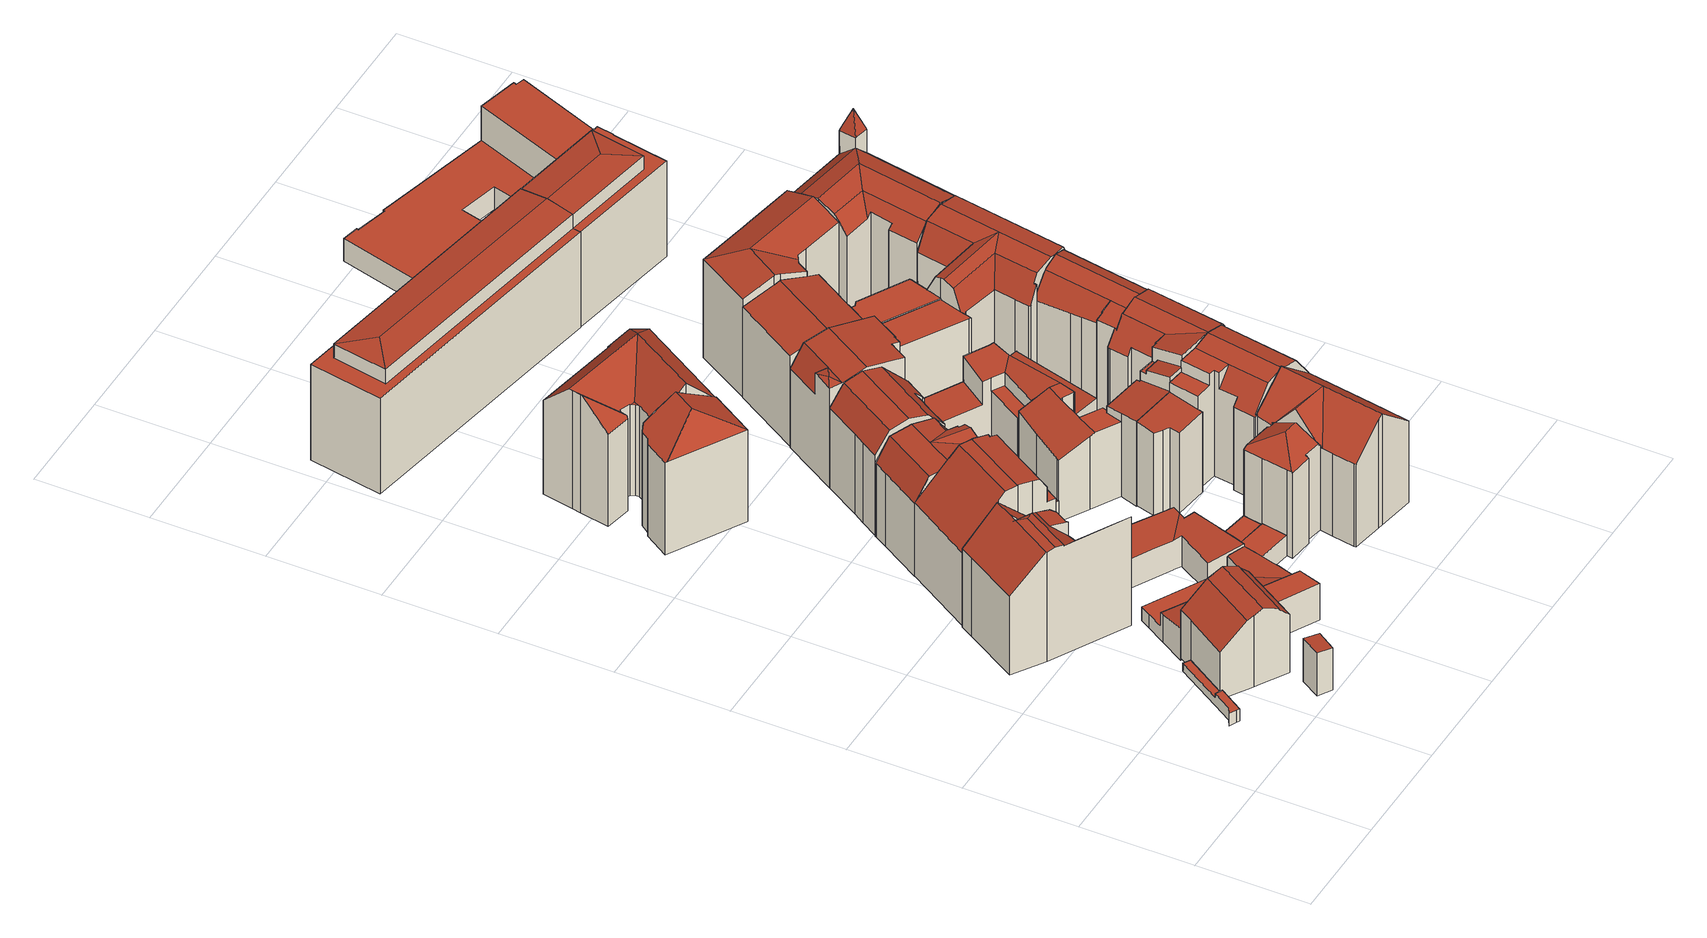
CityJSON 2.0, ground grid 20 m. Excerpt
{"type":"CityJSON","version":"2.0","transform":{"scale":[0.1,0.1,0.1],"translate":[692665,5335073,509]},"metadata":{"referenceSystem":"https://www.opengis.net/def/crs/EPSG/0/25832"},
"CityObjects":{
"building1":{"type":"Building","attributes":{"Gemeindeschluessel":"09162000","HoeheDach":"512.590","HoeheGrund":"510.240","Methode":"2000","NiedrigsteTraufeDesGebaeudes":"511.790","Geometrietyp2DReferenz":"3000","function":"31001_2000","roofType":"1000","measuredHeight":2.35},"geometry":[{"type":"MultiSurface","lod":"2","boundaries":[[[0,1,2,3]],[[4,5,6,7]],[[8,9,10,11]],[[12,13,5,4]],[[11,10,14,15]],[[3,14,10,9,0]],[[15,16,12,4,7,17,18,8,11]],[[5,13,2,1,19,6]],[[19,1,0,9,8,18,17]],[[12,16,15,14,3,2,13]],[[7,6,19,17]]],"semantics":{"surfaces":[{"type":"WallSurface"},{"type":"RoofSurface"},{"type":"GroundSurface"}],"values":[0,0,0,0,0,1,2,1,0,0,0]}}]},
"building2":{"type":"Building","attributes":{"Gemeindeschluessel":"09162000","HoeheDach":"519.020","HoeheGrund":"510.390","Methode":"1000","NiedrigsteTraufeDesGebaeudes":"518.686","Geometrietyp2DReferenz":"3000","function":"31001_2000","roofType":"1000","measuredHeight":8.63},"geometry":[{"type":"MultiSurface","lod":"2","boundaries":[[[20,21,22,23]],[[23,24,25,20]],[[20,25,26,21]],[[24,27,26,25]],[[22,27,24,23]],[[21,26,27,22]]],"semantics":{"surfaces":[{"type":"GroundSurface"},{"type":"WallSurface"},{"type":"RoofSurface"}],"values":[0,1,1,2,1,1]}}]},
"building3":{"type":"Building","attributes":{"Gemeindeschluessel":"09162000","HoeheDach":"525.130","HoeheGrund":"510.350","Methode":"2000","NiedrigsteTraufeDesGebaeudes":"519.694","Geometrietyp2DReferenz":"3000","function":"31001_9998","roofType":"3100","measuredHeight":14.78,"storeysAboveGround":3},"geometry":[{"type":"MultiSurface","lod":"2","boundaries":[[[28,29,30,31]],[[32,33,34,35]],[[36,37,38,39,40,41]],[[42,43,44,45]],[[39,46,30,29,40]],[[46,47,48,49,31,30]],[[38,45,44,47,46,39]],[[35,50,51,52,37,36,41,28,31,49,48,53,54,32]],[[52,51,50,55,56,42,45,38,37]],[[35,34,55,50]],[[57,43,42,56]],[[55,34,33,57,56]],[[41,40,29,28]],[[44,43,57,33,32,54,53,48,47]]],"semantics":{"surfaces":[{"type":"WallSurface"},{"type":"RoofSurface"},{"type":"GroundSurface"}],"values":[0,0,0,1,1,0,1,2,0,0,0,1,0,0]}}]},
"building4":{"type":"Building","attributes":{"Gemeindeschluessel":"09162000","HoeheDach":"531.670","HoeheGrund":"509.717","Methode":"2000","NiedrigsteTraufeDesGebaeudes":"525.094","Geometrietyp2DReferenz":"3000","function":"31001_1000","roofType":"3100","measuredHeight":21.95,"storeysAboveGround":4},"geometry":[{"type":"MultiSurface","lod":"2","boundaries":[[[58,59,60,61]],[[62,63,64,65,66,67,68]],[[69,70,71,59,58]],[[72,64,63]],[[73,74,60,59,71,75,76]],[[77,78,74,73,79,80]],[[81,82,83,63,62]],[[84,85,86,87]],[[88,64,72]],[[88,75,89]],[[90,68,67,91]],[[92,93,94,95]],[[96,97,98,99,80,79,76,75]],[[100,77,80,99,101]],[[94,93,101,99,98]],[[91,67,66,102]],[[79,73,76]],[[88,89,70,86,85,103,65,64]],[[61,60,74,78]],[[90,91,102,104,84,87,69,58,61,78,77,100,92,95,105]],[[83,96,63]],[[96,75,88,72,63]],[[100,101,93,92]],[[95,94,98,97,82,81,105]],[[89,75,71,70]],[[87,86,70,69]],[[96,83,82,97]],[[90,105,81,62,68]],[[104,102,66,65,103]],[[104,103,85,84]]],"semantics":{"surfaces":[{"type":"WallSurface"},{"type":"RoofSurface"},{"type":"GroundSurface"}],"values":[0,1,0,0,1,0,1,0,0,0,0,0,1,0,1,0,0,1,0,2,1,1,0,0,0,0,1,0,0,0]}}]},
"building5":{"type":"Building","attributes":{"Gemeindeschluessel":"09162000","HoeheDach":"516.197","HoeheGrund":"509.820","Methode":"2000","NiedrigsteTraufeDesGebaeudes":"512.465","Geometrietyp2DReferenz":"3000","function":"31001_2000","roofType":"1000","measuredHeight":6.38},"geometry":[{"type":"MultiSurface","lod":"2","boundaries":[[[106,107,108,109]],[[110,111,112,113,114,115,116]],[[117,118,119,120,121,122]],[[123,124,125,126,127,128,129,130,131,106,109,132,116,115,114,133,134,135,136,137]],[[130,129,138,139,140,131]],[[109,108,141,132]],[[122,121,120,142,143,144,113,112]],[[143,142,135,134,133,144]],[[112,111,117,122]],[[145,146,147,148,149,150,151,119,118,117]],[[108,107,140,139,138,145,117,111,110,141]],[[124,149,148,125]],[[124,123,137,151,150,149]],[[120,119,151,137,136,135,142]],[[127,126,125,148,147,146]],[[114,113,144,133]],[[129,128,127,146,145,138]],[[131,140,107,106]],[[132,141,110,116]]],"semantics":{"surfaces":[{"type":"WallSurface"},{"type":"GroundSurface"},{"type":"RoofSurface"}],"values":[0,0,0,1,0,0,2,0,0,2,2,0,0,0,0,0,0,0,0]}}]},
"building6":{"type":"Building","attributes":{"Gemeindeschluessel":"09162000","HoeheDach":"517.840","HoeheGrund":"510.600","Methode":"2000","NiedrigsteTraufeDesGebaeudes":"517.840","Geometrietyp2DReferenz":"3000","function":"31001_9998","roofType":"1000","measuredHeight":7.24,"storeysAboveGround":2},"geometry":[{"type":"MultiSurface","lod":"2","boundaries":[[[152,153,154,155]],[[155,156,157,158,159,152]],[[155,154,160,156]],[[158,161,162,159]],[[156,160,163,157]],[[159,162,153,152]],[[153,162,161,163,160,154]],[[157,163,161,158]]],"semantics":{"surfaces":[{"type":"WallSurface"},{"type":"GroundSurface"},{"type":"RoofSurface"}],"values":[0,1,0,0,0,0,2,0]}}]},
"building7":{"type":"Building","attributes":{"Gemeindeschluessel":"09162000","HoeheDach":"533.090","HoeheGrund":"510.008","Methode":"2000","NiedrigsteTraufeDesGebaeudes":"524.484","Geometrietyp2DReferenz":"3000","function":"31001_1000","roofType":"2100","measuredHeight":23.08,"storeysAboveGround":5},"geometry":[{"type":"MultiSurface","lod":"2","boundaries":[[[164,165,166,167]],[[168,169,170,171]],[[172,173,174,175,176,177]],[[178,179,180,181]],[[182,183,184,185,180,179,177,176,186]],[[187,188,189,190]],[[191,192,193,182,186,194]],[[187,190,191,194,175,174]],[[186,176,175,194]],[[192,191,190,189]],[[195,167,166,171,170,184,183]],[[195,183,182,193]],[[164,181,180,185,169,168,165]],[[188,187,174,173]],[[195,193,192,189,188,173,172,178,181,164,167]],[[172,177,179,178]],[[170,169,185,184]],[[166,165,168,171]]],"semantics":{"surfaces":[{"type":"WallSurface"},{"type":"RoofSurface"},{"type":"GroundSurface"}],"values":[0,0,0,0,1,0,0,1,1,0,0,0,0,0,2,0,1,1]}}]},
"building8":{"type":"Building","attributes":{"Gemeindeschluessel":"09162000","HoeheDach":"532.780","HoeheGrund":"510.115","Methode":"2000","NiedrigsteTraufeDesGebaeudes":"528.339","Geometrietyp2DReferenz":"3000","function":"31001_1000","roofType":"3200","measuredHeight":22.66,"storeysAboveGround":5},"geometry":[{"type":"MultiSurface","lod":"2","boundaries":[[[196,197,198,199]],[[200,201,202,203]],[[204,205,206,207]],[[203,202,208,209]],[[210,211,212,208,202,201,198,197,213]],[[210,213,214,215,216]],[[204,209,208,212,205]],[[215,214,196,199,200,203,209,204,207,217]],[[216,215,217,218,219]],[[214,213,197,196]],[[219,218,206,205,212,211]],[[199,198,201,200]],[[207,206,218,217]],[[216,219,211,210]]],"semantics":{"surfaces":[{"type":"WallSurface"},{"type":"RoofSurface"},{"type":"GroundSurface"}],"values":[0,0,0,0,1,0,0,2,0,0,1,0,0,1]}}]},
"building9":{"type":"Building","attributes":{"Gemeindeschluessel":"09162000","HoeheDach":"516.175","HoeheGrund":"509.710","Methode":"2000","NiedrigsteTraufeDesGebaeudes":"515.496","Geometrietyp2DReferenz":"3000","function":"31001_2000","roofType":"9999","measuredHeight":6.46},"geometry":[{"type":"MultiSurface","lod":"2","boundaries":[[[220,221,222,223]],[[224,220,223,225,226,227,228,229,230,231,232,233,234,235,236,237,238,239,240,241]],[[226,225,242,243,244,227]],[[245,246,238,237,236,247]],[[223,222,242,225]],[[233,232,231,230,248,249,250,251,252,234]],[[240,253,254,241]],[[243,242,222,221,255,254,253,256,249,248,257,258,244]],[[220,224,241,254,255,221]],[[251,250,249,256,246,245,247,259,252]],[[252,259,247,236,235,234]],[[244,258,257,248,230,229,228,227]],[[240,239,238,246,256,253]]],"semantics":{"surfaces":[{"type":"WallSurface"},{"type":"GroundSurface"},{"type":"RoofSurface"}],"values":[0,1,0,0,0,0,0,2,0,2,0,0,0]}}]},
"building10":{"type":"Building","attributes":{"Gemeindeschluessel":"09162000","HoeheDach":"529.323","HoeheGrund":"509.950","Methode":"2000","NiedrigsteTraufeDesGebaeudes":"524.347","Geometrietyp2DReferenz":"3000","function":"31001_9998","roofType":"3100","measuredHeight":19.37,"storeysAboveGround":4},"geometry":[{"type":"MultiSurface","lod":"2","boundaries":[[[260,261,262,263,264,265,266]],[[267,268,269,270]],[[263,271,272,273,274,275,276,264]],[[275,277,278,269,268,279,276]],[[280,281,278,277,282]],[[283,284,272,271,285]],[[286,287,288,265,264,276]],[[289,290,291,292]],[[280,282,293,294]],[[292,291,295,296]],[[267,270,281,280,294,297,284,283,289,292,296,260,266,298,299]],[[298,288,287,299]],[[276,279,286]],[[262,261,295,291,290,300]],[[297,294,293,301,302,303]],[[289,283,285,300,290]],[[296,295,261,260]],[[266,265,288,298]],[[275,274,301,293,282,277]],[[302,301,274]],[[303,302,274,273]],[[284,297,303,273,272]],[[263,262,300,285,271]],[[267,299,287,286,279,268]],[[270,269,278,281]]],"semantics":{"surfaces":[{"type":"WallSurface"},{"type":"RoofSurface"},{"type":"GroundSurface"}],"values":[0,0,1,1,0,0,1,0,0,0,2,0,0,1,0,0,0,0,1,0,1,0,1,0,0]}}]},
"building11":{"type":"Building","attributes":{"Gemeindeschluessel":"09162000","HoeheDach":"514.475","HoeheGrund":"510.450","Methode":"1000","NiedrigsteTraufeDesGebaeudes":"514.475","Geometrietyp2DReferenz":"3000","function":"31001_2000","roofType":"1000","measuredHeight":4.03},"geometry":[{"type":"MultiSurface","lod":"2","boundaries":[[[304,305,306,307,308,309,310]],[[311,305,304,312]],[[309,308,307,313,314,315]],[[316,310,309,315]],[[312,316,315,314,313,317,311]],[[317,306,305,311]],[[312,304,310,316]],[[313,307,306,317]]],"semantics":{"surfaces":[{"type":"RoofSurface"},{"type":"WallSurface"},{"type":"GroundSurface"}],"values":[0,1,1,1,2,1,1,1]}}]},
"building12":{"type":"Building","attributes":{"Gemeindeschluessel":"09162000","HoeheDach":"514.319","HoeheGrund":"510.380","Methode":"1000","NiedrigsteTraufeDesGebaeudes":"514.319","Geometrietyp2DReferenz":"3000","function":"31001_2000","roofType":"1000","measuredHeight":3.94},"geometry":[{"type":"MultiSurface","lod":"2","boundaries":[[[318,311,319,317,320,321]],[[319,311,322,323,324,317]],[[311,318,321,325,326,322]],[[320,327,325,321]],[[323,322,326,325,327,324]],[[317,324,327,320]]],"semantics":{"surfaces":[{"type":"GroundSurface"},{"type":"WallSurface"},{"type":"RoofSurface"}],"values":[0,1,1,1,2,1]}}]},
"building13":{"type":"Building","attributes":{"Gemeindeschluessel":"09162000","HoeheDach":"514.268","HoeheGrund":"510.279","Methode":"2000","NiedrigsteTraufeDesGebaeudes":"513.588","Geometrietyp2DReferenz":"3000","function":"31001_2000","roofType":"1000","measuredHeight":3.99},"geometry":[{"type":"MultiSurface","lod":"2","boundaries":[[[328,329,330,331,332,333,334,335,336]],[[331,337,338,332]],[[333,339,340,334]],[[341,342,343,344,340,339,338,337,345]],[[336,343,342,328]],[[330,345,337,331]],[[341,329,328,342]],[[335,344,343,336]],[[345,330,329,341]],[[334,340,344,335]],[[332,338,339,333]]],"semantics":{"surfaces":[{"type":"GroundSurface"},{"type":"WallSurface"},{"type":"RoofSurface"}],"values":[0,1,1,2,1,1,1,1,1,1,1]}}]},
"building14":{"type":"Building","attributes":{"Gemeindeschluessel":"09162000","HoeheDach":"533.580","HoeheGrund":"510.115","Methode":"2000","NiedrigsteTraufeDesGebaeudes":"528.060","Geometrietyp2DReferenz":"3000","function":"31001_1000","roofType":"3100","measuredHeight":23.46,"storeysAboveGround":5},"geometry":[{"type":"MultiSurface","lod":"2","boundaries":[[[346,347,348,349,350]],[[351,352,353,354,355,356]],[[357,358,359,360]],[[209,361,362,363]],[[364,365,349,348]],[[366,367,368,369,370]],[[371,372,373,374,356,355]],[[207,375,376,204]],[[376,375,377,351,359,358,362,361]],[[378,379,380,351,377]],[[381,382,383,365,364]],[[384,385,368,367]],[[386,387,388,380,379]],[[381,364,348,347]],[[207,204,209,363,389,384,367,366,382,381,347,346,372,371,390,391,392,387,386,217]],[[346,350,373,372]],[[369,368,385,360,359,351,356,374]],[[365,383,370,369,374,373,350,349]],[[391,353,352,392]],[[390,354,353,391]],[[371,355,354,390]],[[380,388,352,351]],[[366,370,383,382]],[[384,389,357,360,385]],[[204,376,361,209]],[[386,379,378,217]],[[387,392,352,388]],[[389,363,362,358,357]],[[207,217,378,377,375]]],"semantics":{"surfaces":[{"type":"WallSurface"},{"type":"RoofSurface"},{"type":"GroundSurface"}],"values":[0,1,1,0,1,0,0,0,1,1,0,0,0,0,2,0,1,1,0,0,0,1,0,0,0,0,0,0,0]}}]},
"building15":{"type":"Building","attributes":{"Gemeindeschluessel":"09162000","HoeheDach":"530.560","HoeheGrund":"510.057","Methode":"2000","NiedrigsteTraufeDesGebaeudes":"524.779","Geometrietyp2DReferenz":"3000","function":"31001_2000","roofType":"3100","measuredHeight":20.5,"storeysAboveGround":4},"geometry":[{"type":"MultiSurface","lod":"2","boundaries":[[[393,394,395,396,397,398,399,400,401,402,403,404,405,406,407]],[[405,408,409,406]],[[397,410,411,398]],[[403,412,413,404]],[[404,413,408,405]],[[414,415,416,417,418,419]],[[420,421,422,423]],[[393,407,424,420,423,414,419]],[[406,409,424,407]],[[401,425,426,402]],[[423,422,415,414]],[[424,409,408,413,412,426,425,427,428,411,410,421,420]],[[399,428,427,400]],[[397,396,416,415,422,421,410]],[[393,419,418,394]],[[402,426,412,403]],[[398,411,428,399]],[[394,418,417,395]],[[400,427,425,401]],[[395,417,416,396]]],"semantics":{"surfaces":[{"type":"GroundSurface"},{"type":"WallSurface"},{"type":"RoofSurface"}],"values":[0,1,1,1,1,2,2,1,1,1,2,2,1,1,1,1,1,1,1,1]}}]},
"building16":{"type":"Building","attributes":{"Gemeindeschluessel":"09162000","HoeheDach":"525.000","HoeheGrund":"510.204","Methode":"2000","NiedrigsteTraufeDesGebaeudes":"514.070","Geometrietyp2DReferenz":"3000","function":"31001_9998","roofType":"2100","measuredHeight":14.8,"storeysAboveGround":4},"geometry":[{"type":"MultiSurface","lod":"2","boundaries":[[[429,430,431,432]],[[433,434,435,436,437,429,432,438,439,440,441,442,443,444]],[[443,445,446,444]],[[447,448,449,450,451,452]],[[450,449,435,434,453,454]],[[430,452,451,455,456,457,458,459,431]],[[439,458,457,440]],[[449,448,436,435]],[[448,447,437,436]],[[432,431,459,438]],[[454,453,460,461,462,463]],[[433,460,453,434]],[[441,464,465,442]],[[461,466,455,462]],[[433,444,446,466,461,460]],[[447,452,430,429,437]],[[463,451,450,454]],[[466,446,445,465,464,456,455]],[[441,440,457,456,464]],[[438,459,458,439]],[[442,465,445,443]],[[462,455,451,463]]],"semantics":{"surfaces":[{"type":"WallSurface"},{"type":"GroundSurface"},{"type":"RoofSurface"}],"values":[0,1,0,2,0,2,0,0,0,0,2,0,0,0,0,0,0,2,0,0,0,0]}}]},
"building17":{"type":"Building","attributes":{"Gemeindeschluessel":"09162000","HoeheDach":"532.602","HoeheGrund":"510.539","Methode":"1000","NiedrigsteTraufeDesGebaeudes":"526.680","Geometrietyp2DReferenz":"3000","function":"31001_9998","roofType":"3100","measuredHeight":22.06,"storeysAboveGround":4},"geometry":[{"type":"MultiSurface","lod":"2","boundaries":[[[467,468,469,470,471,472]],[[473,474,475,476,477]],[[478,479,480,481]],[[482,483,484,485,486,487,488]],[[469,489,490,491,492,470]],[[480,493,477,476,490,494,495,481]],[[490,487,486,496,491]],[[497,498,499,500]],[[501,494,502,503]],[[479,478,504,501,503,497,500,505,468,467,506,507,508,509,510,511,512,483,482,513,474,473,514]],[[486,485,496]],[[478,481,495,504]],[[515,516,496,485,484,517,518,519]],[[520,506,467,472]],[[521,488,487,490,476,475]],[[511,518,517,512]],[[479,514,493,480]],[[508,522,523,509]],[[473,477,493,514]],[[492,471,470]],[[506,520,524,507]],[[503,502,498,497]],[[491,496,516,492]],[[489,469,468,505,525]],[[504,495,494,501]],[[520,472,471,492,516,515,526,524]],[[489,525,499,498,502,494,490]],[[500,499,525,505]],[[513,521,475,474]],[[512,517,484,483]],[[511,510,527,519,518]],[[515,519,527,523,522,526]],[[521,513,482,488]],[[509,523,527,510]],[[526,522,508,507,524]]],"semantics":{"surfaces":[{"type":"WallSurface"},{"type":"RoofSurface"},{"type":"GroundSurface"}],"values":[0,0,0,0,1,1,1,0,0,2,0,0,1,0,1,0,0,0,0,0,0,0,0,0,0,1,1,0,0,0,0,1,0,0,0]}}]},
"building18":{"type":"Building","attributes":{"Gemeindeschluessel":"09162000","HoeheDach":"514.090","HoeheGrund":"510.472","Methode":"2000","NiedrigsteTraufeDesGebaeudes":"514.090","Geometrietyp2DReferenz":"3000","function":"31001_9998","roofType":"1000","measuredHeight":3.62,"storeysAboveGround":1},"geometry":[{"type":"MultiSurface","lod":"2","boundaries":[[[528,529,530,460,453,531]],[[532,453,460,533]],[[534,535,536,532,533,537]],[[533,460,530,537]],[[528,535,534,529]],[[536,531,453,532]],[[537,530,529,534]],[[535,528,531,536]]],"semantics":{"surfaces":[{"type":"RoofSurface"},{"type":"WallSurface"},{"type":"GroundSurface"}],"values":[0,1,2,1,1,1,1,1]}}]},
"building19":{"type":"Building","attributes":{"Gemeindeschluessel":"09162000","HoeheDach":"533.120","HoeheGrund":"510.725","Methode":"2000","NiedrigsteTraufeDesGebaeudes":"529.720","Geometrietyp2DReferenz":"3000","function":"31001_3000","roofType":"3200","measuredHeight":22.39,"storeysAboveGround":5},"geometry":[{"type":"MultiSurface","lod":"2","boundaries":[[[538,539,540,541]],[[542,543,544,545]],[[540,546,541]],[[547,542,545,548,549]],[[547,549,550,551,552,539,538,553,554]],[[548,555,550,549]],[[540,539,552,546]],[[554,553,556,557,551,550,555,544,543]],[[554,543,542,547]],[[557,546,552,551]],[[544,555,548,545]],[[553,538,541,556]],[[556,541,546,557]]],"semantics":{"surfaces":[{"type":"RoofSurface"},{"type":"WallSurface"},{"type":"GroundSurface"}],"values":[0,1,0,2,1,1,0,0,1,1,1,1,1]}}]},
"building20":{"type":"Building","attributes":{"Gemeindeschluessel":"09162000","HoeheDach":"513.473","HoeheGrund":"510.202","Methode":"2000","NiedrigsteTraufeDesGebaeudes":"513.120","Geometrietyp2DReferenz":"3000","function":"31001_2000","roofType":"1000","measuredHeight":3.27},"geometry":[{"type":"MultiSurface","lod":"2","boundaries":[[[558,559,560,561]],[[562,563,564,560,559]],[[558,561,565,566,567]],[[565,564,563,566]],[[566,563,562,567]],[[567,562,559,558]],[[561,560,564,565]]],"semantics":{"surfaces":[{"type":"WallSurface"},{"type":"RoofSurface"},{"type":"GroundSurface"}],"values":[0,1,2,0,0,0,0]}}]},
"building21":{"type":"Building","attributes":{"Gemeindeschluessel":"09162000","HoeheDach":"525.028","HoeheGrund":"510.095","Methode":"2000","NiedrigsteTraufeDesGebaeudes":"519.285","Geometrietyp2DReferenz":"3000","function":"31001_2000","roofType":"1000","measuredHeight":14.93},"geometry":[{"type":"MultiSurface","lod":"2","boundaries":[[[398,568,569,570]],[[571,572,573,574]],[[575,576,572,571]],[[575,571,574,577,401,400,399,398,570,578,579,580,581]],[[582,583,584,573]],[[399,585,568,398]],[[586,587,580,579]],[[400,588,585,399]],[[570,569,589,578]],[[590,582,573,572,576]],[[591,588,400,401]],[[592,586,579,578,589,593]],[[586,592,594,584,583,595,587]],[[594,592,593,596]],[[574,573,584,594,596,597,577]],[[590,598,583,582]],[[577,597,591,401]],[[593,589,569,568,585,588,591,597,596]],[[464,595,583,598]],[[575,581,464,598,590,576]],[[580,587,595,464,581]]],"semantics":{"surfaces":[{"type":"WallSurface"},{"type":"GroundSurface"},{"type":"RoofSurface"}],"values":[0,0,0,1,0,0,0,0,0,2,0,0,2,0,0,0,0,2,2,0,0]}}]},
"building22":{"type":"Building","attributes":{"Gemeindeschluessel":"09162000","HoeheDach":"532.130","HoeheGrund":"510.364","Methode":"2000","NiedrigsteTraufeDesGebaeudes":"526.323","Geometrietyp2DReferenz":"3000","function":"31001_9998","roofType":"3100","measuredHeight":21.77,"storeysAboveGround":4},"geometry":[{"type":"MultiSurface","lod":"2","boundaries":[[[599,600,601,602]],[[602,601,603,604]],[[605,606,607,608]],[[609,610,611,612,613]],[[614,615,616]],[[617,618,606,605]],[[619,620,621,622]],[[623,624,625,626]],[[627,628,620,619]],[[599,629,630,624,623,631,600]],[[632,612,611,633,634]],[[623,626,635,631]],[[600,631,635,636]],[[637,613,612,632]],[[629,638,639,616,615,630]],[[630,615,614,640,625,624]],[[641,642,643,644,645]],[[618,646,603,601,600,636,607,606]],[[647,646,618,617]],[[628,645,644,614,616,639,648,621,620]],[[643,634,633,640,614,644]],[[642,649,637,632,634,643]],[[609,613,637,649]],[[604,603,646,647]],[[641,645,628,627]],[[622,621,648,650]],[[608,607,636,635,626,625,640,633,611,610]],[[650,648,639,638]],[[642,641,627,619,622,650,638,629,599,602,604,647,617,605,608,610,609,649]]],"semantics":{"surfaces":[{"type":"WallSurface"},{"type":"RoofSurface"},{"type":"GroundSurface"}],"values":[0,0,0,0,0,0,0,0,0,0,1,1,0,1,0,1,0,1,0,1,1,0,0,0,0,0,0,0,2]}}]},
"building23":{"type":"Building","attributes":{"Gemeindeschluessel":"09162000","HoeheDach":"530.870","HoeheGrund":"510.063","Methode":"2000","NiedrigsteTraufeDesGebaeudes":"525.812","Geometrietyp2DReferenz":"3000","function":"31001_9998","roofType":"3100","measuredHeight":20.81,"storeysAboveGround":4},"geometry":[{"type":"MultiSurface","lod":"2","boundaries":[[[651,652,653,654]],[[655,656,657,658]],[[659,660,661,662,397,396,663,664,665,666,667,668,669,670]],[[665,671,672,666]],[[661,673,674,662]],[[675,655,676,677]],[[659,670,678,654,653,679]],[[662,680,681,397]],[[665,664,682,652,651,671]],[[675,677,683]],[[663,396,684,683,677,676,658,657]],[[669,685,678,670]],[[674,680,662]],[[664,663,657,656,686,682]],[[658,676,655]],[[666,672,687,667]],[[667,687,688,668]],[[678,685,688,687,672,671,651,654]],[[681,680,674,673,689,679,653,652,682,686,690]],[[660,689,673,661]],[[668,688,685,669]],[[691,675,683,684]],[[690,686,656,655,692]],[[691,692,655,675]],[[396,397,681,690,692,691,684]],[[659,679,689,660]]],"semantics":{"surfaces":[{"type":"WallSurface"},{"type":"RoofSurface"},{"type":"GroundSurface"}],"values":[0,1,2,0,0,1,0,0,0,1,0,0,0,0,0,0,0,1,1,0,0,1,1,1,0,0]}}]},
"building24":{"type":"Building","attributes":{"Gemeindeschluessel":"09162000","HoeheDach":"532.170","HoeheGrund":"510.175","Methode":"2000","NiedrigsteTraufeDesGebaeudes":"526.431","Geometrietyp2DReferenz":"3000","function":"31001_9998","roofType":"3100","measuredHeight":22,"storeysAboveGround":4},"geometry":[{"type":"MultiSurface","lod":"2","boundaries":[[[693,694,695,696,697]],[[698,699,695,694]],[[700,701,702,703,704,705,706]],[[707,708,709,710]],[[711,712,613,713,611]],[[714,715,716,717,718,719]],[[435,720,721,722]],[[723,436,437,724]],[[717,716,725,726]],[[727,607,724,437]],[[708,728,703,729,730,731,732,733,734,709]],[[735,736,722,721]],[[711,611,737,701,700,738,715,714,607,727]],[[693,697,613,712]],[[728,704,703]],[[707,739,705,704,728,708]],[[611,713,696,695,699,740,737]],[[741,733,732,742]],[[743,730,729,702]],[[744,734,733,741]],[[701,737,740,743,702]],[[738,725,716,715]],[[613,697,696,713]],[[742,732,731,745]],[[436,723,720,435]],[[710,709,734,744]],[[700,706,746,726,725,738]],[[698,745,731,730,743,740,699]],[[739,736,735,719,718,746,706,705]],[[702,729,703]],[[711,727,437,436,435,722,736,739,707,710,744,741,742,745,698,694,693,712]],[[726,746,718,717]],[[723,724,607,714,719,735,721,720]]],"semantics":{"surfaces":[{"type":"WallSurface"},{"type":"RoofSurface"},{"type":"GroundSurface"}],"values":[0,0,1,0,0,0,0,0,0,0,1,0,0,0,0,0,1,0,0,0,1,1,1,0,0,0,0,0,0,0,2,1,1]}}]},
"building25":{"type":"Building","attributes":{"Gemeindeschluessel":"09162000","HoeheDach":"520.213","HoeheGrund":"510.355","Methode":"1000","NiedrigsteTraufeDesGebaeudes":"519.512","Geometrietyp2DReferenz":"3000","function":"31001_9998","roofType":"1000","measuredHeight":9.86},"geometry":[{"type":"MultiSurface","lod":"2","boundaries":[[[747,748,749,750]],[[749,751,752,753,754,755,750]],[[748,756,751,749]],[[757,752,751,756]],[[747,750,755,758]],[[759,758,755,754]],[[759,754,753,760]],[[748,747,758,759,760,761,757,756]],[[753,752,757,761,760]]],"semantics":{"surfaces":[{"type":"WallSurface"},{"type":"RoofSurface"},{"type":"GroundSurface"}],"values":[0,1,0,0,0,0,0,2,0]}}]},
"building26":{"type":"Building","attributes":{"Gemeindeschluessel":"09162000","HoeheDach":"530.400","HoeheGrund":"510.260","Methode":"2000","NiedrigsteTraufeDesGebaeudes":"527.610","Geometrietyp2DReferenz":"3000","function":"31001_9998","roofType":"3100","measuredHeight":20.14,"storeysAboveGround":4},"geometry":[{"type":"MultiSurface","lod":"2","boundaries":[[[762,763,764,765,766,767]],[[768,769,770,771,772,773]],[[769,768,774,775,776,777,778,779,766,765,764,780,781,782,783,784,785,786,770]],[[787,788,789,790,791,792,763,762,793]],[[793,762,767,794,795]],[[764,763,792,780]],[[775,774,796,797,788,787,776]],[[786,798,771,770]],[[781,791,790,782]],[[799,800,798,786,785,784]],[[796,773,772,771,798,800,799,801,797]],[[801,789,788,797]],[[777,776,787,793,795,778]],[[778,795,794,779]],[[780,792,791,781]],[[779,794,767,766]],[[789,801,799,784,783,782,790]],[[768,773,796,774]]],"semantics":{"surfaces":[{"type":"WallSurface"},{"type":"GroundSurface"},{"type":"RoofSurface"}],"values":[0,0,1,2,2,0,0,0,0,0,2,0,0,0,0,0,0,0]}}]},
"building27":{"type":"Building","attributes":{"Gemeindeschluessel":"09162000","HoeheDach":"513.664","HoeheGrund":"510.321","Methode":"2000","NiedrigsteTraufeDesGebaeudes":"513.148","Geometrietyp2DReferenz":"3000","function":"31001_2000","roofType":"1000","measuredHeight":3.34},"geometry":[{"type":"MultiSurface","lod":"2","boundaries":[[[802,803,804,805]],[[806,807,803,802]],[[808,809,810,811]],[[811,810,807,806]],[[812,813,814,815]],[[806,802,805,812,815,816,817,818,819,808,811]],[[817,820,821,818]],[[810,809,822,821,820,823,814,813,804,803,807]],[[819,822,809,808]],[[816,823,820,817]],[[805,804,813,812]],[[815,814,823,816]],[[818,821,822,819]]],"semantics":{"surfaces":[{"type":"WallSurface"},{"type":"GroundSurface"},{"type":"RoofSurface"}],"values":[0,0,0,0,0,1,0,2,0,0,0,0,0]}}]},
"building28":{"type":"Building","attributes":{"Gemeindeschluessel":"09162000","HoeheDach":"513.483","HoeheGrund":"510.107","Methode":"1000","NiedrigsteTraufeDesGebaeudes":"513.483","Geometrietyp2DReferenz":"3000","function":"31001_2000","roofType":"1000","measuredHeight":3.38},"geometry":[{"type":"MultiSurface","lod":"2","boundaries":[[[824,825,826,827]],[[828,829,830,831]],[[832,833,834,835]],[[834,833,826,825,830,829]],[[831,830,825,824]],[[828,831,824,827,832,835]],[[827,826,833,832]],[[835,834,829,828]]],"semantics":{"surfaces":[{"type":"WallSurface"},{"type":"RoofSurface"},{"type":"GroundSurface"}],"values":[0,0,0,1,0,2,0,0]}}]},
"building29":{"type":"Building","attributes":{"Gemeindeschluessel":"09162000","HoeheDach":"531.920","HoeheGrund":"510.390","Methode":"2000","NiedrigsteTraufeDesGebaeudes":"529.748","Geometrietyp2DReferenz":"3000","function":"31001_9998","roofType":"3100","measuredHeight":21.53,"storeysAboveGround":5},"geometry":[{"type":"MultiSurface","lod":"2","boundaries":[[[836,837,838,839]],[[840,841,842,843]],[[844,845,846,847,848,849,850,851,852,853]],[[854,855,856,857,858,859]],[[844,853,860,861]],[[856,860,853,852,851,862,863,857]],[[862,851,850,849,864,865,866,867,863]],[[861,860,856,855]],[[868,869,870,871,848,847,846,845,844,861,855,854,859,840,843,836,839,872]],[[869,866,865,870]],[[839,838,873,872]],[[870,865,864,871]],[[868,867,866,869]],[[871,864,849,848]],[[868,872,873,867]],[[858,857,863,842,841]],[[859,858,841,840]],[[863,867,873,838,837,842]],[[843,842,837,836]]],"semantics":{"surfaces":[{"type":"WallSurface"},{"type":"RoofSurface"},{"type":"GroundSurface"}],"values":[0,0,0,0,0,1,1,0,2,0,0,0,0,0,0,1,0,1,0]}}]},
"building30":{"type":"Building","attributes":{"Gemeindeschluessel":"09162000","HoeheDach":"531.665","HoeheGrund":"510.061","Methode":"2000","NiedrigsteTraufeDesGebaeudes":"526.416","Geometrietyp2DReferenz":"3000","function":"31001_9998","roofType":"3100","measuredHeight":21.6,"storeysAboveGround":4},"geometry":[{"type":"MultiSurface","lod":"2","boundaries":[[[874,875,876,877]],[[876,875,878,879,880,881,882]],[[883,884,879,878]],[[885,886,887,888]],[[889,890,891,892]],[[888,887,893,894]],[[895,896,881]],[[897,898,899,900]],[[901,892,891,896,895,902]],[[881,880,903,904,905,902,895]],[[893,887,886,906,884,883]],[[907,908,879,884,906]],[[900,899,890,889]],[[874,877,897,900,889,892,901,909,910,911,908,907,885,888,894]],[[874,894,893,883,878,875]],[[907,906,886,885]],[[882,881,896,891,890,899,898]],[[910,904,903,911]],[[897,877,876,882,898]],[[901,902,905,909]],[[908,911,903,880,879]],[[909,905,904,910]]],"semantics":{"surfaces":[{"type":"WallSurface"},{"type":"RoofSurface"},{"type":"GroundSurface"}],"values":[0,1,1,0,0,0,0,0,0,1,1,0,0,2,0,0,1,0,0,0,0,0]}}]},
"building31":{"type":"Building","attributes":{"Gemeindeschluessel":"09162000","HoeheDach":"531.940","HoeheGrund":"510.143","Methode":"2000","NiedrigsteTraufeDesGebaeudes":"513.210","Geometrietyp2DReferenz":"3000","function":"31001_9998","roofType":"3100","measuredHeight":21.8,"storeysAboveGround":4},"geometry":[{"type":"MultiSurface","lod":"2","boundaries":[[[911,912,913,910]],[[914,915,916,917,918,919]],[[920,921,922,923]],[[924,925,926,927]],[[928,929,930,931]],[[932,933,934,827]],[[923,922,935,936]],[[931,930,937,938]],[[924,939,940,941]],[[941,942,943,944]],[[908,907,906,945,879]],[[946,814,813,667]],[[947,948,949,940,939,950]],[[915,951,952,953,916]],[[941,940,949,954,942]],[[824,955,952,951]],[[917,916,953,927,926,956,957]],[[665,666,956,926,925,958]],[[910,913,933,932]],[[924,941,944,958,925]],[[938,937,906,907]],[[920,947,950,959,921]],[[960,665,958,944,943]],[[961,924,927,962]],[[963,960,943,942,954]],[[945,906,937,930,929,964,935,922,921,959]],[[911,908,879,961,962,912]],[[918,917,957,965]],[[814,919,918,965,813]],[[936,935,964,966]],[[666,667,813,965,957,956]],[[914,919,814,946]],[[913,912,962,927,953,952,955,934,933]],[[924,961,879,945,959,950,939]],[[908,911,910,932,827,824,951,915,914,946,667,666,665,960,963,948,947,920,923,936,966,928,931,938,907]],[[827,934,955,824]],[[963,954,949,948]],[[966,964,929,928]]],"semantics":{"surfaces":[{"type":"WallSurface"},{"type":"RoofSurface"},{"type":"GroundSurface"}],"values":[0,0,0,1,0,0,0,0,1,1,0,0,0,0,1,0,1,0,0,1,0,0,0,1,0,1,0,0,1,0,0,0,1,1,2,0,0,0]}}]},
"building32":{"type":"Building","attributes":{"Gemeindeschluessel":"09162000","HoeheDach":"533.050","HoeheGrund":"510.757","Methode":"2000","NiedrigsteTraufeDesGebaeudes":"529.710","Geometrietyp2DReferenz":"3000","function":"31001_3000","roofType":"3200","measuredHeight":22.29,"storeysAboveGround":5},"geometry":[{"type":"MultiSurface","lod":"2","boundaries":[[[967,968,969,970]],[[971,972,968,967]],[[973,974,975,976]],[[977,978,973,976,971,967,970]],[[979,980,981,553]],[[969,968,972,975,974,550,551,982,979,553,554]],[[980,983,984]],[[978,977,554,553,981,985,986,551,550]],[[551,986,983,982]],[[550,974,973,978]],[[976,975,972,971]],[[969,554,977,970]],[[980,984,985,981]],[[984,983,986,985]],[[982,983,980,979]]],"semantics":{"surfaces":[{"type":"WallSurface"},{"type":"GroundSurface"},{"type":"RoofSurface"}],"values":[0,0,0,1,0,2,2,0,0,0,0,0,2,2,0]}}]},
"building33":{"type":"Building","attributes":{"name":"Landesamt für Digitalisierung, Breitband und Vermessung","Gemeindeschluessel":"09162000","HoeheDach":"515.020","HoeheGrund":"510.551","Methode":"2000","NiedrigsteTraufeDesGebaeudes":"515.020","Geometrietyp2DReferenz":"3000","function":"31001_3000","roofType":"1000","measuredHeight":4.47,"storeysAboveGround":1},"geometry":[{"type":"MultiSurface","lod":"2","boundaries":[[[987,988,989,990]],[[991,992,993,994]],[[995,996,997,998]],[[998,997,999,1000]],[[1001,1002,1003,1004]],[[1004,1003,988,987]],[[994,993,1005,1006]],[[990,989,1007,1008]],[[1009,1010,1011,1012]],[[993,992,1011,1010,1007,989,988,1003,1002,1005],[1013,999,997,996]],[[1012,1011,992,991]],[[1006,1005,1002,1001]],[[1006,1001,1004,987,990,1008,1009,1012,991,994],[995,998,1000,1014]],[[1008,1007,1010,1009]],[[1014,1013,996,995]],[[1000,999,1013,1014]]],"semantics":{"surfaces":[{"type":"WallSurface"},{"type":"RoofSurface"},{"type":"GroundSurface"}],"values":[0,0,0,0,0,0,0,0,0,1,0,0,2,0,0,0]}}]},
"building34":{"type":"Building","attributes":{"Gemeindeschluessel":"09162000","HoeheDach":"537.210","HoeheGrund":"510.453","Methode":"2000","NiedrigsteTraufeDesGebaeudes":"528.303","Geometrietyp2DReferenz":"3000","function":"31001_9998","roofType":"3100","measuredHeight":26.76,"storeysAboveGround":5},"geometry":[{"type":"MultiSurface","lod":"2","boundaries":[[[1015,1016,1017,1018]],[[1019,1020,1016,1015,1021]],[[1022,1023,1024,1025]],[[1026,1027,1028,1029]],[[1030,872,1031,1032,1033,1034,1035]],[[1036,1037,1038,1039]],[[1036,1040,1041,1027,1026,1037]],[[1026,1029,1021,1015,1018,1038,1037]],[[869,870,1042,1043,1044]],[[1045,1046,1035,1034]],[[1045,1034,1033,1024]],[[1028,1025,1047,1048,1049]],[[1039,1038,1018,1017]],[[1040,1036,1039,1017,1016,1020,870,869,868,872,1030,1050]],[[1025,1032,1031,1047]],[[1029,1028,1049,1044,1043]],[[1051,1052,1022,1025]],[[868,869,1044,1049,1048]],[[1027,1041,1051,1025,1028]],[[1023,1053,1045,1024]],[[1020,1019,1042,870]],[[1025,1024,1033,1032]],[[872,868,1048,1047,1031]],[[1029,1043,1042,1019,1021]],[[1053,1046,1045]],[[1040,1050,1052,1051,1041]],[[1030,1035,1046,1053,1023,1022,1052,1050]]],"semantics":{"surfaces":[{"type":"WallSurface"},{"type":"RoofSurface"},{"type":"GroundSurface"}],"values":[0,0,0,1,0,0,0,1,0,1,1,1,0,2,1,1,1,0,1,1,0,0,0,1,1,0,0]}}]},
"building35":{"type":"Building","attributes":{"name":"Landesamt für Digitalisierung, Breitband und Vermessung","Gemeindeschluessel":"09162000","HoeheDach":"521.753","HoeheGrund":"510.763","Methode":"2000","NiedrigsteTraufeDesGebaeudes":"521.753","Geometrietyp2DReferenz":"3000","function":"31001_3000","roofType":"1000","measuredHeight":10.99,"storeysAboveGround":3},"geometry":[{"type":"MultiSurface","lod":"2","boundaries":[[[1054,1055,1056,1057,1058]],[[967,1059,1060,971]],[[973,1058,1057,1056,1061,1062,1063,1064,1065,967,971,976]],[[976,1066,1067,973]],[[973,1067,1054,1058]],[[1064,1068,1069,1065]],[[1056,1055,1070,1061]],[[1054,1067,1066,1060,1059,1069,1068,1071,1072,1070,1055]],[[1062,1072,1071,1063]],[[971,1060,1066,976]],[[1063,1071,1068,1064]],[[1065,1069,1059,967]],[[1061,1070,1072,1062]]],"semantics":{"surfaces":[{"type":"WallSurface"},{"type":"GroundSurface"},{"type":"RoofSurface"}],"values":[0,0,1,0,0,0,0,2,0,0,0,0,0]}}]}
},
"vertices":[
[149,146,28],[149,146,36],[161,140,36],[161,140,28],[128,99,12],[128,99,36],[116,105,36],[116,105,12],[199,228,12],[199,228,28],[211,221,28],[211,221,12],[133,96,12],[133,96,36],[164,145,28],[164,145,12],[161,140,12],[128,112,12],[149,146,12],[128,112,36],
[239,17,14],[260,52,14],[285,37,14],[263,3,14],[263,3,97],[239,17,100],[260,52,100],[285,37,97],
[211,221,13],[211,221,108],[225,245,108],[225,245,13],[332,184,13],[332,184,129],[320,164,129],[320,164,13],[205,120,13],[215,114,13],[215,114,154],[205,120,149],[164,145,107],[164,145,13],[254,91,149],[315,193,149],[290,207,161],[230,106,161],[266,221,149],[276,215,154],[276,215,13],[266,221,13],[270,81,13],[254,91,13],[230,106,13],[290,207,13],[315,193,13],[270,81,129],[254,91,147],[315,193,147],
[247,482,7],[247,482,200],[249,472,198],[249,472,7],[128,426,224],[174,504,224],[183,518,224],[200,548,224],[142,578,163],[129,555,163],[74,461,163],[239,487,7],[239,487,161],[239,487,202],[183,518,206],[237,445,197],[236,450,198],[225,495,206],[206,462,206],[239,438,7],[236,450,7],[237,445,170],[239,438,165],[129,425,224],[142,418,227],[183,488,227],[233,530,7],[233,530,187],[256,516,162],[256,516,7],[198,510,206],[225,495,177],[74,461,7],[129,555,7],[294,402,7],[294,402,165],[265,351,223],[265,351,7],[202,489,224],[156,411,224],[156,410,223],[241,435,161],[243,432,7],[243,432,163],[142,578,7],[202,547,222],[202,547,7],[129,425,7],
[276,215,8],[276,215,72],[225,245,72],[225,245,8],[251,290,63],[254,295,62],[254,295,35],[271,323,35],[271,323,8],[254,295,8],[251,290,8],[391,217,62],[420,266,62],[421,267,62],[421,267,35],[420,266,35],[391,217,35],[448,250,8],[442,231,8],[441,225,8],[431,194,8],[428,183,8],[414,141,8],[413,138,8],[360,167,8],[332,184,8],[224,245,8],[282,342,8],[372,293,8],[389,284,8],[421,267,8],[448,252,8],[413,138,72],[360,167,72],[332,184,72],[224,245,72],[389,284,35],[372,293,35],[282,342,35],[414,141,71],[428,183,70],[431,194,69],[441,225,68],[442,231,68],[448,250,67],[448,252,67],
[336,156,16],[336,156,88],[320,164,88],[320,164,16],[332,184,16],[413,138,16],[400,97,16],[332,133,16],[332,184,88],[400,97,88],[332,133,88],[413,138,88],
[356,602,10],[356,602,184],[292,495,184],[292,495,10],[342,611,184],[342,611,214],[278,503,214],[278,503,184],[300,642,10],[266,664,10],[266,664,221],[279,655,239],[298,643,241],[300,642,241],[323,628,10],[323,628,237],[320,623,237],[320,623,10],[233,530,241],[256,516,237],[267,510,235],[331,617,235],[232,530,241],[214,698,155],[214,698,10],[142,578,10],[142,578,155],[202,547,227],[202,547,10],[233,530,10],[212,541,239],[256,516,10],
[109,1103,11],[109,1103,194],[117,1107,197],[117,1107,11],[127,1122,11],[127,1122,197],[141,1127,203],[141,1127,11],[193,1098,11],[193,1098,237],[208,1089,227],[208,1089,11],[161,1116,217],[161,1116,11],[83,1056,195],[168,1058,238],[192,1098,238],[81,1058,194],[81,1058,11],[210,983,11],[210,983,193],[257,1062,11],[257,1062,194],[210,984,194],
[465,305,7],[465,305,72],[454,270,72],[454,270,7],[470,321,7],[448,252,7],[390,283,7],[389,284,7],[391,287,7],[425,347,7],[426,348,7],[413,355,7],[412,355,7],[384,371,7],[327,402,7],[328,404,7],[358,457,7],[431,415,7],[476,388,7],[469,374,7],[463,363,7],[480,355,7],[448,252,72],[390,283,65],[389,284,65],[431,415,72],[476,388,72],[358,457,72],[426,348,67],[413,355,65],[412,355,65],[384,371,65],[327,402,65],[463,363,70],[480,355,72],[470,321,72],[469,374,70],[425,347,67],[391,287,65],[328,404,65],
[271,795,9],[271,795,155],[293,782,197],[328,762,203],[363,742,197],[380,732,169],[380,732,9],[360,699,9],[360,699,197],[371,693,197],[371,693,9],[269,662,203],[300,642,197],[303,640,197],[326,678,197],[303,716,203],[345,712,197],[362,678,203],[363,680,202],[362,701,197],[353,662,9],[363,680,9],[353,662,197],[266,664,9],[300,642,9],[266,664,203],[362,701,170],[365,707,170],[378,729,170],[214,698,9],[214,698,153],[257,770,154],[257,770,9],[346,667,197],[346,667,9],[270,792,155],[270,792,9],[323,628,9],[378,729,9],[365,707,9],[235,684,197],[345,666,197],[345,666,165],[323,628,166],
[514,213,55],[522,259,55],[454,270,55],[448,252,55],[443,236,55],[442,231,55],[441,225,55],[522,259,14],[514,213,14],[448,252,14],[443,236,14],[442,231,14],[441,225,14],[454,270,14],
[525,280,14],[519,259,14],[465,305,14],[528,294,14],[522,259,53],[519,259,53],[454,270,53],[528,294,53],[525,280,53],[465,305,53],
[323,628,13],[346,667,13],[353,662,13],[363,680,13],[467,620,13],[430,565,13],[428,561,13],[356,602,13],[320,623,13],[363,680,46],[467,620,46],[430,565,52],[428,561,53],[346,667,48],[323,628,52],[320,623,53],[356,602,53],[353,662,48],
[111,1219,11],[101,1167,11],[101,1167,194],[111,1218,245],[111,1219,245],[281,1210,246],[343,1256,191],[289,1266,191],[288,1261,196],[125,1291,196],[115,1241,246],[186,1165,191],[187,1160,191],[192,1169,191],[183,1170,191],[161,1116,191],[187,1158,192],[187,1158,11],[148,1158,194],[151,1161,197],[157,1173,11],[162,1178,11],[162,1178,194],[160,1176,192],[157,1173,194],[125,1291,11],[114,1236,11],[114,1236,245],[115,1240,245],[208,1089,245],[193,1098,228],[209,1089,246],[257,1062,191],[356,1227,191],[356,1228,192],[148,1158,11],[158,1169,11],[158,1169,192],[182,1172,11],[182,1172,192],[356,1227,11],[351,1238,11],[351,1238,192],[186,1165,11],[288,1261,11],[289,1266,11],[343,1256,11],
[271,795,11],[289,825,11],[302,846,11],[339,909,11],[460,843,11],[463,840,11],[463,839,11],[439,798,11],[435,800,11],[421,808,11],[408,785,11],[395,764,11],[379,736,11],[382,735,11],[380,732,11],[379,736,180],[382,735,176],[460,843,163],[463,840,159],[408,785,180],[395,764,180],[294,782,208],[362,897,208],[339,909,170],[302,846,170],[289,825,170],[271,795,170],[354,747,208],[422,863,208],[392,880,216],[324,764,216],[380,732,176],[435,800,163],[421,808,179],[439,798,158],[463,839,159],
[476,533,12],[476,533,156],[428,561,134],[428,561,12],[510,566,12],[544,548,12],[539,533,12],[535,534,12],[526,504,12],[430,565,12],[467,620,12],[500,667,12],[566,630,12],[557,601,12],[555,601,12],[535,611,12],[555,601,160],[535,611,160],[526,504,160],[535,534,160],[539,533,160],[543,545,160],[506,566,160],[485,528,160],[544,548,51],[543,545,51],[531,611,160],[548,640,160],[500,667,138],[467,620,136],[430,565,134],[510,566,51],[534,610,51],[531,611,51],[506,566,51],[566,630,160],[557,601,160],[534,610,160],
[556,202,15],[592,196,15],[592,196,184],[589,197,184],[589,197,188],[556,202,188],[678,307,15],[613,318,15],[613,318,180],[677,307,236],[678,307,235],[721,151,15],[724,174,15],[724,174,177],[721,151,177],[606,288,15],[599,280,15],[599,280,190],[603,284,187],[603,284,182],[606,287,178],[606,288,178],[591,192,179],[664,228,236],[596,240,236],[590,202,190],[744,295,177],[646,117,236],[713,106,177],[602,277,190],[581,128,15],[581,128,179],[581,132,179],[581,132,15],[646,117,15],[638,119,229],[638,119,15],[713,106,15],[588,173,15],[555,196,15],[512,202,15],[514,213,15],[522,259,15],[528,294,15],[588,285,15],[590,281,15],[613,315,15],[744,295,15],[570,244,209],[596,240,209],[590,281,189],[588,285,188],[535,293,189],[555,196,184],[613,315,180],[514,213,185],[522,259,185],[512,202,184],[588,173,179],[513,204,185],[528,294,185],
[557,601,51],[555,601,51],[535,611,51],[560,601,51],[544,548,15],[510,566,15],[555,601,15],[557,601,15],[560,601,15],[535,611,15],
[499,1435,235],[508,1484,241],[97,1558,241],[38,1517,235],[3,1509,17],[3,1509,207],[26,1640,207],[26,1640,17],[56,1616,235],[497,1420,17],[410,1571,17],[520,1552,17],[520,1552,207],[517,1534,207],[517,1534,235],[499,1435,207],[497,1420,207],[410,1571,207],[38,1517,207],[56,1616,207],
[460,843,12],[460,843,45],[475,869,45],[475,869,12],[463,840,44],[478,833,41],[494,857,41],[494,857,12],[478,833,12],[463,840,12],
[463,840,110],[478,833,110],[478,833,11],[502,671,11],[502,671,123],[539,735,123],[539,735,11],[500,667,11],[500,667,123],[432,795,11],[553,791,11],[596,768,11],[604,765,11],[566,630,11],[560,723,123],[560,723,149],[539,735,149],[463,839,110],[596,768,160],[604,765,160],[439,798,104],[553,791,110],[520,656,123],[435,800,104],[554,791,160],[554,791,110],[525,742,149],[595,734,154],[525,742,103],[432,795,103],[520,656,149],
[592,406,14],[592,406,174],[591,398,173],[591,398,14],[530,406,173],[530,406,14],[506,438,14],[506,438,177],[516,472,181],[516,472,14],[767,436,14],[702,446,14],[702,446,231],[735,441,223],[767,436,178],[657,387,223],[632,391,223],[632,391,191],[520,430,14],[520,430,176],[610,316,14],[610,316,179],[610,319,179],[610,319,14],[623,402,200],[623,402,223],[631,456,223],[631,456,200],[613,315,14],[613,315,183],[633,400,14],[633,400,223],[592,406,200],[712,300,223],[701,446,231],[679,306,231],[601,460,200],[601,460,181],[744,295,178],[627,356,14],[627,356,192],[668,451,223],[613,318,14],[678,307,14],[678,307,231],[645,313,223],[613,318,183],[533,424,175],[533,424,14],[617,358,179],[744,295,14],[617,358,14],
[529,931,184],[529,931,205],[499,879,205],[499,879,184],[382,934,209],[418,995,209],[397,1007,168],[361,946,168],[498,881,11],[491,868,11],[478,875,11],[475,869,11],[397,1007,11],[458,971,11],[633,871,11],[620,828,11],[617,815,11],[615,809,11],[611,811,11],[500,876,11],[633,871,184],[620,828,184],[478,875,208],[475,869,208],[359,921,214],[361,946,209],[359,942,210],[500,876,184],[498,881,205],[475,869,207],[460,843,207],[458,971,219],[340,911,210],[339,909,209],[611,811,184],[457,972,219],[617,815,184],[615,809,184],[491,868,205],[400,876,219],[359,898,209],[360,898,209],
[790,577,12],[736,583,12],[736,583,228],[761,580,222],[790,577,178],[724,584,12],[724,584,231],[633,455,232],[700,446,232],[677,508,221],[676,508,221],[652,511,221],[652,509,221],[642,511,221],[659,556,12],[659,556,190],[650,557,177],[650,557,12],[702,446,12],[767,436,12],[739,440,222],[603,460,181],[603,460,209],[610,505,200],[610,505,193],[612,516,193],[612,516,175],[539,533,174],[611,522,174],[611,522,12],[535,534,174],[526,504,177],[640,501,200],[640,501,193],[516,472,12],[652,511,190],[677,508,222],[690,588,222],[674,589,202],[675,593,202],[656,595,178],[655,591,178],[610,516,175],[610,516,12],[701,446,232],[633,455,209],[652,509,12],[723,584,232],[656,595,12],[675,593,12],[690,588,221],[655,591,12],[674,589,12],[642,511,193],
[560,601,14],[617,594,14],[617,594,105],[560,601,112],[660,754,105],[661,755,105],[604,765,112],[566,630,112],[557,601,112],[660,754,14],[661,755,14],[557,601,14],[566,630,14],[604,765,14],[641,759,14],
[528,1093,214],[529,1093,214],[529,1093,13],[528,1093,13],[518,1098,13],[518,1098,210],[643,904,13],[652,932,13],[652,934,13],[652,934,186],[652,932,186],[643,904,186],[633,871,13],[518,937,13],[458,971,13],[457,972,13],[397,1007,13],[467,1126,13],[571,1069,13],[590,1059,13],[546,985,13],[546,984,13],[557,979,13],[565,982,13],[566,982,13],[458,971,214],[518,937,193],[546,984,193],[546,985,193],[590,1059,193],[571,1069,199],[457,972,214],[467,1126,193],[397,1007,193],[633,871,186],[518,937,186],[566,982,186],[557,979,186],[565,982,186],[546,984,186],
[611,811,13],[611,811,42],[615,809,42],[615,809,13],[596,768,13],[596,768,46],[641,759,13],[641,759,47],[604,765,47],[604,765,13],[617,815,13],[617,815,42],[626,814,42],[626,814,13],[627,817,13],[639,815,13],[634,790,13],[646,788,13],[639,815,41],[634,790,44],[646,788,44],[627,817,41],
[694,775,11],[694,775,45],[690,749,45],[690,749,11],[641,759,11],[641,759,45],[645,784,45],[645,784,11],[660,754,11],[660,754,45],[661,755,45],[661,755,11],
[615,1206,14],[615,1206,208],[639,1202,208],[639,1202,14],[467,1126,14],[467,1126,208],[524,1223,208],[524,1223,14],[583,1090,14],[590,1094,14],[592,1095,14],[593,1096,14],[598,1099,14],[598,1099,209],[593,1096,208],[592,1095,207],[590,1094,208],[583,1090,209],[520,1097,14],[529,1093,14],[529,1093,226],[520,1097,229],[518,1098,228],[518,1098,14],[571,1069,209],[571,1069,14],[591,1096,208],[558,1160,229],[618,1095,209],[697,1080,209],[710,1121,225],[713,1132,229],[713,1132,14],[710,1121,14],[697,1080,14],[618,1095,14],[730,1186,14],[730,1186,208],
[736,583,11],[736,583,226],[724,584,221],[724,584,11],[738,582,227],[764,741,227],[737,745,215],[717,622,215],[711,585,215],[765,579,215],[792,742,215],[805,671,11],[805,671,177],[801,647,177],[801,647,11],[679,626,11],[679,626,203],[694,624,208],[694,624,11],[790,577,177],[790,577,11],[694,625,182],[694,625,208],[674,589,11],[674,589,203],[675,593,203],[675,593,11],[698,662,11],[698,662,180],[708,749,174],[707,744,175],[700,682,179],[816,742,177],[816,742,11],[764,741,11],[700,682,11],[707,744,11],[708,749,11],
[708,749,208],[707,744,208],[627,817,11],[629,826,11],[629,826,179],[628,825,174],[628,825,42],[627,817,42],[849,941,11],[849,941,176],[850,941,174],[850,941,11],[769,842,229],[630,863,229],[624,844,222],[729,828,222],[825,794,11],[825,794,176],[826,793,174],[826,793,11],[690,746,11],[690,746,176],[690,749,176],[843,897,174],[843,897,11],[818,741,174],[818,741,11],[787,951,229],[750,956,222],[735,867,222],[714,894,175],[643,905,174],[636,882,222],[790,742,222],[626,814,11],[790,950,11],[725,959,11],[725,959,176],[790,950,229],[701,814,11],[701,814,175],[700,814,174],[714,894,176],[694,775,175],[620,828,179],[619,826,174],[633,871,226],[823,945,222],[643,905,11],[752,743,229],[716,748,222],[714,894,11],[842,897,176],[619,826,42],[842,897,11],
[726,1483,18],[726,1483,207],[708,1382,207],[708,1382,18],[727,1485,18],[727,1485,207],[696,1520,18],[696,1520,207],[732,1514,207],[732,1514,18],[497,1420,18],[520,1552,18],[674,1404,207],[674,1404,234],[499,1435,234],[692,1503,207],[692,1503,234],[641,1461,240],[508,1484,240],[517,1534,234],
[503,1809,15],[503,1809,60],[502,1806,60],[502,1806,15],[696,1520,15],[696,1520,60],[520,1552,60],[520,1552,15],[670,1598,15],[670,1598,60],[688,1669,60],[688,1669,15],[617,1687,60],[617,1687,15],[412,1582,15],[412,1582,60],[473,1816,60],[473,1816,15],[410,1571,60],[410,1571,15],[560,1791,60],[560,1791,15],[561,1794,15],[561,1794,60],[778,1738,60],[778,1738,15],[599,1616,60],[599,1616,15],
[749,1052,202],[749,1052,14],[741,1011,14],[741,1011,201],[691,1062,193],[691,1062,14],[741,1053,194],[881,1128,194],[881,1128,240],[855,1133,240],[855,1133,220],[750,956,220],[787,951,231],[813,1105,231],[770,1077,220],[886,1159,14],[730,1186,193],[860,1164,193],[860,1164,240],[861,1164,241],[886,1159,241],[725,959,14],[725,959,193],[734,1013,193],[734,1013,14],[790,950,14],[790,950,231],[697,1080,212],[700,1089,220],[710,1121,231],[871,1146,282],[886,1158,244],[721,1156,220],[713,1132,228],[710,1122,231],[849,941,14],[823,945,220],[849,941,194],[881,1130,244],
[778,1738,128],[851,1720,128],[851,1720,18],[783,1737,18],[778,1738,18],[726,1483,128],[727,1485,128],[849,1715,18],[854,1713,18],[864,1710,18],[776,1477,18],[766,1478,18],[732,1514,128],[696,1520,128],[776,1477,128],[766,1478,128],[849,1715,128],[864,1710,128],[854,1713,128]
]}
